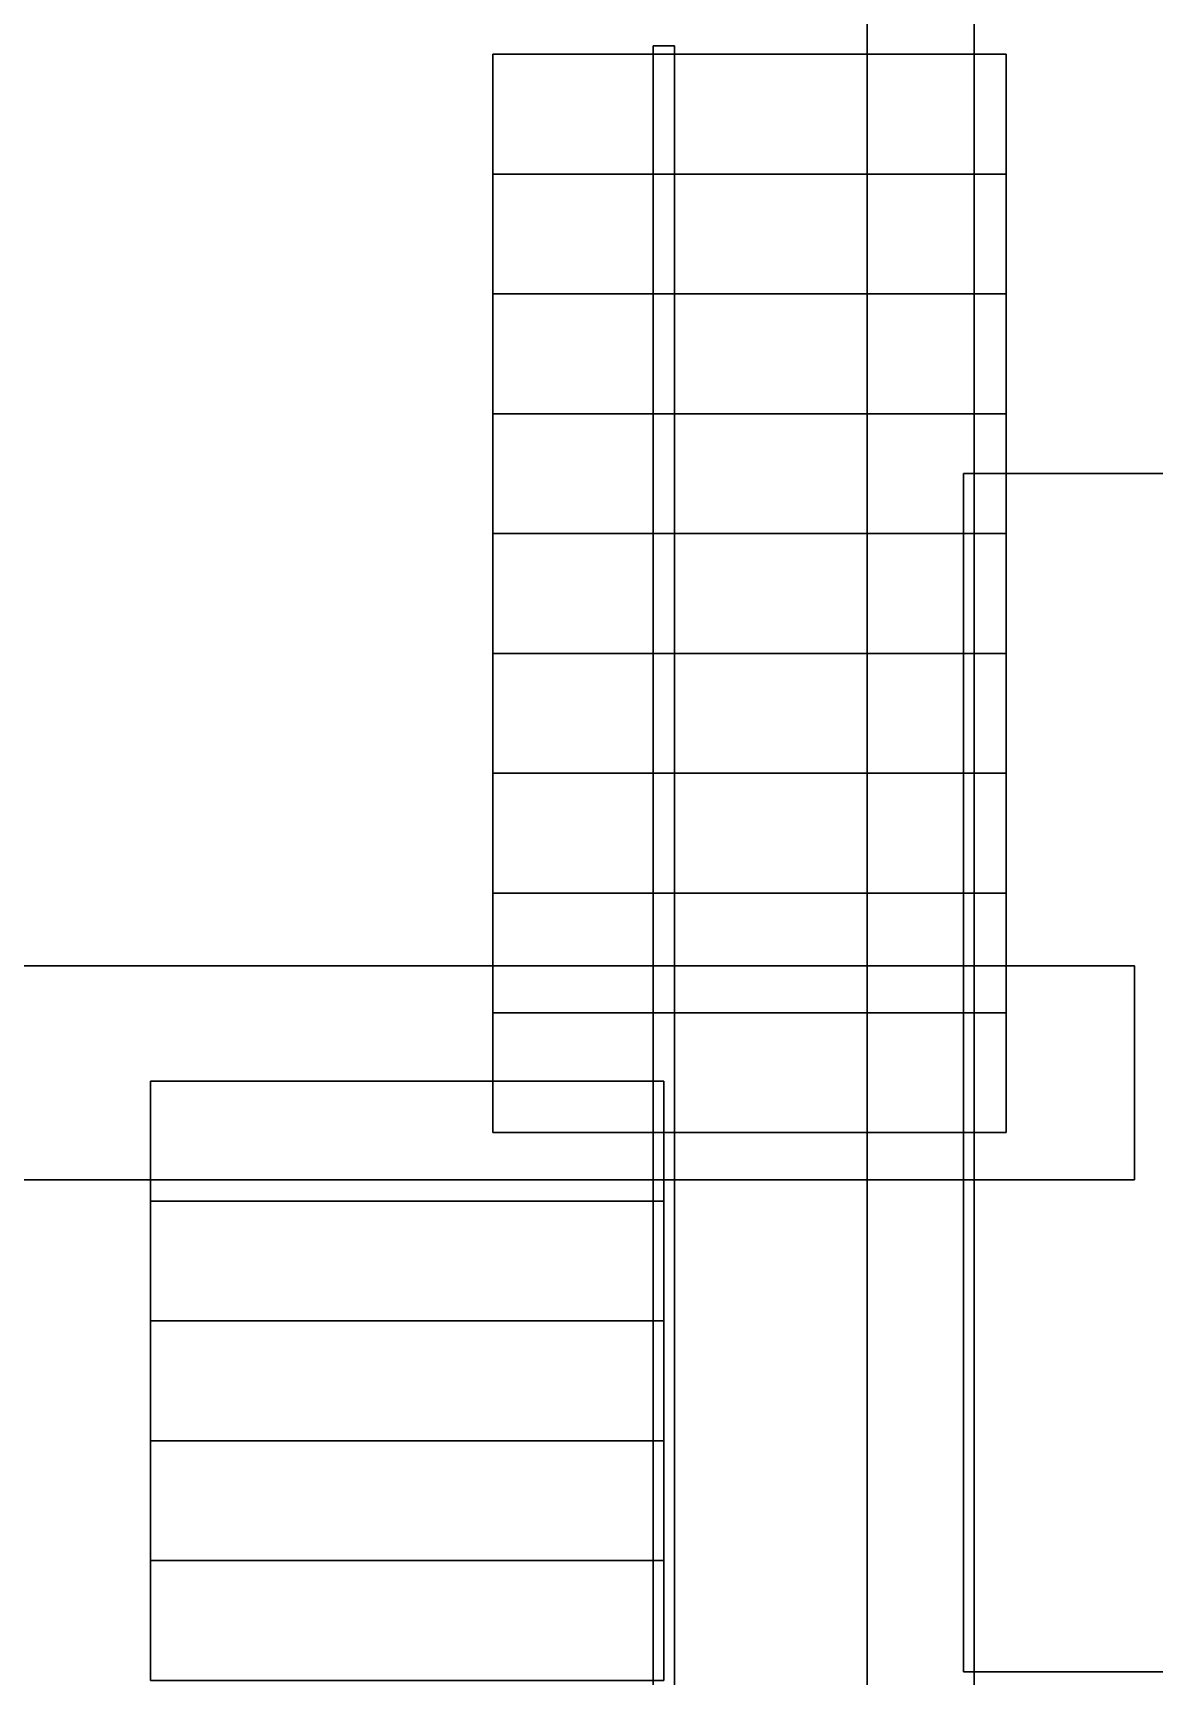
# Model space of a CAD drawing. Extents: x -17000 to 17000, y -13300 to 12090.
# Drawn here: x 12425 to 15046, y -1410 to 2430 of the extents above; entities that cross this region are included whole.
import ezdxf

# ---------------------------------------------------------------- set-up
doc = ezdxf.new("R2010")
doc.units = 0
for name, color, linetype in [('A-STRS', 1, 'CONTINUOUS'), ('A-WALL', 7, 'CONTINUOUS'), ('M-DUCT', 4, 'CONTINUOUS'), ('S-SLAB', 8, 'CONTINUOUS')]:
    doc.layers.add(name, color=color, linetype=linetype)

msp = doc.modelspace()

# ---------------------------------------------------------------- linework, layer by layer
at = {"layer": 'A-STRS'}
for points in [[(13875, -2400, 3250), (13925, -2400, 3250), (13925, 2400, 3250), (13875, 2400, 3250)], [(13925, -2400, 2350), (13875, -2400, 2350), (13875, 2400, 2350), (13925, 2400, 2350)], [(13875, 2400, 2350), (13875, 2400, 3250), (13925, 2400, 3250), (13925, 2400, 2350)], [(13875, -2400, 2350), (13875, -2400, 3250), (13875, 2400, 3250), (13875, 2400, 2350)], [(13875, -2400, 7050), (13925, -2400, 7050), (13925, 2400, 7050), (13875, 2400, 7050)], [(13925, -2400, 6150), (13875, -2400, 6150), (13875, 2400, 6150), (13925, 2400, 6150)], [(13875, 2400, 6150), (13875, 2400, 7050), (13925, 2400, 7050), (13925, 2400, 6150)], [(13875, -2400, 6150), (13875, -2400, 7050), (13875, 2400, 7050), (13875, 2400, 6150)], [(13875, -2400, 10850), (13925, -2400, 10850), (13925, 2400, 10850), (13875, 2400, 10850)], [(13925, -2400, 9950), (13875, -2400, 9950), (13875, 2400, 9950), (13925, 2400, 9950)], [(13875, 2400, 9950), (13875, 2400, 10850), (13925, 2400, 10850), (13925, 2400, 9950)], [(13875, -2400, 9950), (13875, -2400, 10850), (13875, 2400, 10850), (13875, 2400, 9950)], [(13875, -2400, 14650), (13925, -2400, 14650), (13925, 2400, 14650), (13875, 2400, 14650)], [(13925, -2400, 13750), (13875, -2400, 13750), (13875, 2400, 13750), (13925, 2400, 13750)], [(13875, 2400, 13750), (13875, 2400, 14650), (13925, 2400, 14650), (13925, 2400, 13750)], [(13875, -2400, 13750), (13875, -2400, 14650), (13875, 2400, 14650), (13875, 2400, 13750)], [(13875, -2400, 18450), (13925, -2400, 18450), (13925, 2400, 18450), (13875, 2400, 18450)], [(13925, -2400, 17550), (13875, -2400, 17550), (13875, 2400, 17550), (13925, 2400, 17550)], [(13875, 2400, 17550), (13875, 2400, 18450), (13925, 2400, 18450), (13925, 2400, 17550)], [(13875, -2400, 17550), (13875, -2400, 18450), (13875, 2400, 18450), (13875, 2400, 17550)], [(13875, -2400, 22250), (13925, -2400, 22250), (13925, 2400, 22250), (13875, 2400, 22250)], [(13925, -2400, 21350), (13875, -2400, 21350), (13875, 2400, 21350), (13925, 2400, 21350)], [(13875, 2400, 21350), (13875, 2400, 22250), (13925, 2400, 22250), (13925, 2400, 21350)], [(13875, -2400, 21350), (13875, -2400, 22250), (13875, 2400, 22250), (13875, 2400, 21350)], [(13925, -2400, 2350), (13925, 2400, 2350), (13925, 2400, 3250), (13925, -2400, 3250)], [(13925, -2400, 6150), (13925, 2400, 6150), (13925, 2400, 7050), (13925, -2400, 7050)], [(13925, -2400, 9950), (13925, 2400, 9950), (13925, 2400, 10850), (13925, -2400, 10850)], [(13925, -2400, 13750), (13925, 2400, 13750), (13925, 2400, 14650), (13925, -2400, 14650)], [(13925, -2400, 17550), (13925, 2400, 17550), (13925, 2400, 18450), (13925, -2400, 18450)], [(13925, -2400, 21350), (13925, 2400, 21350), (13925, 2400, 22250), (13925, -2400, 22250)], [(13500, 2100, 3788), (14700, 2100, 3788), (14700, 2380, 3788), (13500, 2380, 3788)], [(14700, 2100, 3588), (13500, 2100, 3588), (13500, 2380, 3588), (14700, 2380, 3588)], [(13500, 2380, 3588), (13500, 2380, 3788), (14700, 2380, 3788), (14700, 2380, 3588)], [(13500, 2100, 3588), (13500, 2100, 3788), (13500, 2380, 3788), (13500, 2380, 3588)], [(13500, 2100, 7588), (14700, 2100, 7588), (14700, 2380, 7588), (13500, 2380, 7588)], [(14700, 2100, 7388), (13500, 2100, 7388), (13500, 2380, 7388), (14700, 2380, 7388)], [(13500, 2380, 7388), (13500, 2380, 7588), (14700, 2380, 7588), (14700, 2380, 7388)], [(13500, 2100, 7388), (13500, 2100, 7588), (13500, 2380, 7588), (13500, 2380, 7388)], [(13500, 2100, 11388), (14700, 2100, 11388), (14700, 2380, 11388), (13500, 2380, 11388)], [(14700, 2100, 11188), (13500, 2100, 11188), (13500, 2380, 11188), (14700, 2380, 11188)], [(13500, 2380, 11188), (13500, 2380, 11388), (14700, 2380, 11388), (14700, 2380, 11188)], [(13500, 2100, 11188), (13500, 2100, 11388), (13500, 2380, 11388), (13500, 2380, 11188)], [(13500, 2100, 15188), (14700, 2100, 15188), (14700, 2380, 15188), (13500, 2380, 15188)], [(14700, 2100, 14988), (13500, 2100, 14988), (13500, 2380, 14988), (14700, 2380, 14988)], [(13500, 2380, 14988), (13500, 2380, 15188), (14700, 2380, 15188), (14700, 2380, 14988)], [(13500, 2100, 14988), (13500, 2100, 15188), (13500, 2380, 15188), (13500, 2380, 14988)], [(13500, 2100, 18988), (14700, 2100, 18988), (14700, 2380, 18988), (13500, 2380, 18988)], [(14700, 2100, 18788), (13500, 2100, 18788), (13500, 2380, 18788), (14700, 2380, 18788)], [(13500, 2380, 18788), (13500, 2380, 18988), (14700, 2380, 18988), (14700, 2380, 18788)], [(13500, 2100, 18788), (13500, 2100, 18988), (13500, 2380, 18988), (13500, 2380, 18788)], [(13500, 2100, 22788), (14700, 2100, 22788), (14700, 2380, 22788), (13500, 2380, 22788)], [(14700, 2100, 22588), (13500, 2100, 22588), (13500, 2380, 22588), (14700, 2380, 22588)], [(13500, 2380, 22588), (13500, 2380, 22788), (14700, 2380, 22788), (14700, 2380, 22588)], [(13500, 2100, 22588), (13500, 2100, 22788), (13500, 2380, 22788), (13500, 2380, 22588)], [(14700, 2100, 3588), (14700, 2380, 3588), (14700, 2380, 3788), (14700, 2100, 3788)], [(14700, 2100, 7388), (14700, 2380, 7388), (14700, 2380, 7588), (14700, 2100, 7588)], [(14700, 2100, 11188), (14700, 2380, 11188), (14700, 2380, 11388), (14700, 2100, 11388)], [(14700, 2100, 14988), (14700, 2380, 14988), (14700, 2380, 15188), (14700, 2100, 15188)], [(14700, 2100, 18788), (14700, 2380, 18788), (14700, 2380, 18988), (14700, 2100, 18988)], [(14700, 2100, 22588), (14700, 2380, 22588), (14700, 2380, 22788), (14700, 2100, 22788)], [(13500, 1820, 3577), (14700, 1820, 3577), (14700, 2100, 3577), (13500, 2100, 3577)], [(14700, 1820, 3377), (13500, 1820, 3377), (13500, 2100, 3377), (14700, 2100, 3377)], [(13500, 2100, 3377), (13500, 2100, 3577), (14700, 2100, 3577), (14700, 2100, 3377)], [(13500, 1820, 3377), (13500, 1820, 3577), (13500, 2100, 3577), (13500, 2100, 3377)], [(13500, 2100, 3588), (14700, 2100, 3588), (14700, 2100, 3788), (13500, 2100, 3788)], [(13500, 1820, 7377), (14700, 1820, 7377), (14700, 2100, 7377), (13500, 2100, 7377)], [(14700, 1820, 7177), (13500, 1820, 7177), (13500, 2100, 7177), (14700, 2100, 7177)], [(13500, 2100, 7177), (13500, 2100, 7377), (14700, 2100, 7377), (14700, 2100, 7177)], [(13500, 1820, 7177), (13500, 1820, 7377), (13500, 2100, 7377), (13500, 2100, 7177)], [(13500, 2100, 7388), (14700, 2100, 7388), (14700, 2100, 7588), (13500, 2100, 7588)], [(13500, 1820, 11177), (14700, 1820, 11177), (14700, 2100, 11177), (13500, 2100, 11177)], [(14700, 1820, 10977), (13500, 1820, 10977), (13500, 2100, 10977), (14700, 2100, 10977)], [(13500, 2100, 10977), (13500, 2100, 11177), (14700, 2100, 11177), (14700, 2100, 10977)], [(13500, 1820, 10977), (13500, 1820, 11177), (13500, 2100, 11177), (13500, 2100, 10977)], [(13500, 2100, 11188), (14700, 2100, 11188), (14700, 2100, 11388), (13500, 2100, 11388)], [(13500, 1820, 14977), (14700, 1820, 14977), (14700, 2100, 14977), (13500, 2100, 14977)], [(14700, 1820, 14777), (13500, 1820, 14777), (13500, 2100, 14777), (14700, 2100, 14777)], [(13500, 2100, 14777), (13500, 2100, 14977), (14700, 2100, 14977), (14700, 2100, 14777)], [(13500, 1820, 14777), (13500, 1820, 14977), (13500, 2100, 14977), (13500, 2100, 14777)], [(13500, 2100, 14988), (14700, 2100, 14988), (14700, 2100, 15188), (13500, 2100, 15188)], [(13500, 1820, 18777), (14700, 1820, 18777), (14700, 2100, 18777), (13500, 2100, 18777)], [(14700, 1820, 18577), (13500, 1820, 18577), (13500, 2100, 18577), (14700, 2100, 18577)], [(13500, 2100, 18577), (13500, 2100, 18777), (14700, 2100, 18777), (14700, 2100, 18577)], [(13500, 1820, 18577), (13500, 1820, 18777), (13500, 2100, 18777), (13500, 2100, 18577)], [(13500, 2100, 18788), (14700, 2100, 18788), (14700, 2100, 18988), (13500, 2100, 18988)], [(13500, 1820, 22577), (14700, 1820, 22577), (14700, 2100, 22577), (13500, 2100, 22577)], [(14700, 1820, 22377), (13500, 1820, 22377), (13500, 2100, 22377), (14700, 2100, 22377)], [(13500, 2100, 22377), (13500, 2100, 22577), (14700, 2100, 22577), (14700, 2100, 22377)], [(13500, 1820, 22377), (13500, 1820, 22577), (13500, 2100, 22577), (13500, 2100, 22377)], [(13500, 2100, 22588), (14700, 2100, 22588), (14700, 2100, 22788), (13500, 2100, 22788)], [(14700, 1820, 3377), (14700, 2100, 3377), (14700, 2100, 3577), (14700, 1820, 3577)], [(14700, 1820, 7177), (14700, 2100, 7177), (14700, 2100, 7377), (14700, 1820, 7377)], [(14700, 1820, 10977), (14700, 2100, 10977), (14700, 2100, 11177), (14700, 1820, 11177)], [(14700, 1820, 14777), (14700, 2100, 14777), (14700, 2100, 14977), (14700, 1820, 14977)], [(14700, 1820, 18577), (14700, 2100, 18577), (14700, 2100, 18777), (14700, 1820, 18777)], [(14700, 1820, 22377), (14700, 2100, 22377), (14700, 2100, 22577), (14700, 1820, 22577)], [(13500, 1540, 3366), (14700, 1540, 3366), (14700, 1820, 3366), (13500, 1820, 3366)], [(14700, 1540, 3166), (13500, 1540, 3166), (13500, 1820, 3166), (14700, 1820, 3166)], [(13500, 1820, 3166), (13500, 1820, 3366), (14700, 1820, 3366), (14700, 1820, 3166)], [(13500, 1540, 3166), (13500, 1540, 3366), (13500, 1820, 3366), (13500, 1820, 3166)], [(13500, 1820, 3377), (14700, 1820, 3377), (14700, 1820, 3577), (13500, 1820, 3577)], [(13500, 1540, 7166), (14700, 1540, 7166), (14700, 1820, 7166), (13500, 1820, 7166)], [(14700, 1540, 6966), (13500, 1540, 6966), (13500, 1820, 6966), (14700, 1820, 6966)], [(13500, 1820, 6966), (13500, 1820, 7166), (14700, 1820, 7166), (14700, 1820, 6966)], [(13500, 1540, 6966), (13500, 1540, 7166), (13500, 1820, 7166), (13500, 1820, 6966)], [(13500, 1820, 7177), (14700, 1820, 7177), (14700, 1820, 7377), (13500, 1820, 7377)], [(13500, 1540, 10966), (14700, 1540, 10966), (14700, 1820, 10966), (13500, 1820, 10966)], [(14700, 1540, 10766), (13500, 1540, 10766), (13500, 1820, 10766), (14700, 1820, 10766)], [(13500, 1820, 10766), (13500, 1820, 10966), (14700, 1820, 10966), (14700, 1820, 10766)], [(13500, 1540, 10766), (13500, 1540, 10966), (13500, 1820, 10966), (13500, 1820, 10766)], [(13500, 1820, 10977), (14700, 1820, 10977), (14700, 1820, 11177), (13500, 1820, 11177)], [(13500, 1540, 14766), (14700, 1540, 14766), (14700, 1820, 14766), (13500, 1820, 14766)], [(14700, 1540, 14566), (13500, 1540, 14566), (13500, 1820, 14566), (14700, 1820, 14566)], [(13500, 1820, 14566), (13500, 1820, 14766), (14700, 1820, 14766), (14700, 1820, 14566)], [(13500, 1540, 14566), (13500, 1540, 14766), (13500, 1820, 14766), (13500, 1820, 14566)], [(13500, 1820, 14777), (14700, 1820, 14777), (14700, 1820, 14977), (13500, 1820, 14977)], [(13500, 1540, 18566), (14700, 1540, 18566), (14700, 1820, 18566), (13500, 1820, 18566)], [(14700, 1540, 18366), (13500, 1540, 18366), (13500, 1820, 18366), (14700, 1820, 18366)], [(13500, 1820, 18366), (13500, 1820, 18566), (14700, 1820, 18566), (14700, 1820, 18366)], [(13500, 1540, 18366), (13500, 1540, 18566), (13500, 1820, 18566), (13500, 1820, 18366)], [(13500, 1820, 18577), (14700, 1820, 18577), (14700, 1820, 18777), (13500, 1820, 18777)], [(13500, 1540, 22366), (14700, 1540, 22366), (14700, 1820, 22366), (13500, 1820, 22366)], [(14700, 1540, 22166), (13500, 1540, 22166), (13500, 1820, 22166), (14700, 1820, 22166)], [(13500, 1820, 22166), (13500, 1820, 22366), (14700, 1820, 22366), (14700, 1820, 22166)], [(13500, 1540, 22166), (13500, 1540, 22366), (13500, 1820, 22366), (13500, 1820, 22166)], [(13500, 1820, 22377), (14700, 1820, 22377), (14700, 1820, 22577), (13500, 1820, 22577)], [(14700, 1540, 3166), (14700, 1820, 3166), (14700, 1820, 3366), (14700, 1540, 3366)], [(14700, 1540, 6966), (14700, 1820, 6966), (14700, 1820, 7166), (14700, 1540, 7166)], [(14700, 1540, 10766), (14700, 1820, 10766), (14700, 1820, 10966), (14700, 1540, 10966)], [(14700, 1540, 14566), (14700, 1820, 14566), (14700, 1820, 14766), (14700, 1540, 14766)], [(14700, 1540, 18366), (14700, 1820, 18366), (14700, 1820, 18566), (14700, 1540, 18566)], [(14700, 1540, 22166), (14700, 1820, 22166), (14700, 1820, 22366), (14700, 1540, 22366)], [(13500, 1260, 3155), (14700, 1260, 3155), (14700, 1540, 3155), (13500, 1540, 3155)], [(14700, 1260, 2955), (13500, 1260, 2955), (13500, 1540, 2955), (14700, 1540, 2955)], [(13500, 1540, 2955), (13500, 1540, 3155), (14700, 1540, 3155), (14700, 1540, 2955)], [(13500, 1260, 2955), (13500, 1260, 3155), (13500, 1540, 3155), (13500, 1540, 2955)], [(13500, 1540, 3166), (14700, 1540, 3166), (14700, 1540, 3366), (13500, 1540, 3366)], [(13500, 1260, 6955), (14700, 1260, 6955), (14700, 1540, 6955), (13500, 1540, 6955)], [(14700, 1260, 6755), (13500, 1260, 6755), (13500, 1540, 6755), (14700, 1540, 6755)], [(13500, 1540, 6755), (13500, 1540, 6955), (14700, 1540, 6955), (14700, 1540, 6755)], [(13500, 1260, 6755), (13500, 1260, 6955), (13500, 1540, 6955), (13500, 1540, 6755)], [(13500, 1540, 6966), (14700, 1540, 6966), (14700, 1540, 7166), (13500, 1540, 7166)], [(13500, 1260, 10755), (14700, 1260, 10755), (14700, 1540, 10755), (13500, 1540, 10755)], [(14700, 1260, 10555), (13500, 1260, 10555), (13500, 1540, 10555), (14700, 1540, 10555)], [(13500, 1540, 10555), (13500, 1540, 10755), (14700, 1540, 10755), (14700, 1540, 10555)], [(13500, 1260, 10555), (13500, 1260, 10755), (13500, 1540, 10755), (13500, 1540, 10555)], [(13500, 1540, 10766), (14700, 1540, 10766), (14700, 1540, 10966), (13500, 1540, 10966)], [(13500, 1260, 14555), (14700, 1260, 14555), (14700, 1540, 14555), (13500, 1540, 14555)], [(14700, 1260, 14355), (13500, 1260, 14355), (13500, 1540, 14355), (14700, 1540, 14355)], [(13500, 1540, 14355), (13500, 1540, 14555), (14700, 1540, 14555), (14700, 1540, 14355)], [(13500, 1260, 14355), (13500, 1260, 14555), (13500, 1540, 14555), (13500, 1540, 14355)], [(13500, 1540, 14566), (14700, 1540, 14566), (14700, 1540, 14766), (13500, 1540, 14766)], [(13500, 1260, 18355), (14700, 1260, 18355), (14700, 1540, 18355), (13500, 1540, 18355)], [(14700, 1260, 18155), (13500, 1260, 18155), (13500, 1540, 18155), (14700, 1540, 18155)], [(13500, 1540, 18155), (13500, 1540, 18355), (14700, 1540, 18355), (14700, 1540, 18155)], [(13500, 1260, 18155), (13500, 1260, 18355), (13500, 1540, 18355), (13500, 1540, 18155)], [(13500, 1540, 18366), (14700, 1540, 18366), (14700, 1540, 18566), (13500, 1540, 18566)], [(13500, 1260, 22155), (14700, 1260, 22155), (14700, 1540, 22155), (13500, 1540, 22155)], [(14700, 1260, 21955), (13500, 1260, 21955), (13500, 1540, 21955), (14700, 1540, 21955)], [(13500, 1540, 21955), (13500, 1540, 22155), (14700, 1540, 22155), (14700, 1540, 21955)], [(13500, 1260, 21955), (13500, 1260, 22155), (13500, 1540, 22155), (13500, 1540, 21955)], [(13500, 1540, 22166), (14700, 1540, 22166), (14700, 1540, 22366), (13500, 1540, 22366)], [(14700, 1260, 2955), (14700, 1540, 2955), (14700, 1540, 3155), (14700, 1260, 3155)], [(14700, 1260, 6755), (14700, 1540, 6755), (14700, 1540, 6955), (14700, 1260, 6955)], [(14700, 1260, 10555), (14700, 1540, 10555), (14700, 1540, 10755), (14700, 1260, 10755)], [(14700, 1260, 14355), (14700, 1540, 14355), (14700, 1540, 14555), (14700, 1260, 14555)], [(14700, 1260, 18155), (14700, 1540, 18155), (14700, 1540, 18355), (14700, 1260, 18355)], [(14700, 1260, 21955), (14700, 1540, 21955), (14700, 1540, 22155), (14700, 1260, 22155)], [(14600, -1400, 2000), (16000, -1400, 2000), (16000, 1400, 2000), (14600, 1400, 2000)], [(16000, -1400, 1800), (14600, -1400, 1800), (14600, 1400, 1800), (16000, 1400, 1800)], [(14600, 1400, 1800), (14600, 1400, 2000), (16000, 1400, 2000), (16000, 1400, 1800)], [(14600, -1400, 1800), (14600, -1400, 2000), (14600, 1400, 2000), (14600, 1400, 1800)], [(14600, -1400, 5800), (16000, -1400, 5800), (16000, 1400, 5800), (14600, 1400, 5800)], [(16000, -1400, 5600), (14600, -1400, 5600), (14600, 1400, 5600), (16000, 1400, 5600)], [(14600, 1400, 5600), (14600, 1400, 5800), (16000, 1400, 5800), (16000, 1400, 5600)], [(14600, -1400, 5600), (14600, -1400, 5800), (14600, 1400, 5800), (14600, 1400, 5600)], [(14600, -1400, 9600), (16000, -1400, 9600), (16000, 1400, 9600), (14600, 1400, 9600)], [(16000, -1400, 9400), (14600, -1400, 9400), (14600, 1400, 9400), (16000, 1400, 9400)], [(14600, 1400, 9400), (14600, 1400, 9600), (16000, 1400, 9600), (16000, 1400, 9400)], [(14600, -1400, 9400), (14600, -1400, 9600), (14600, 1400, 9600), (14600, 1400, 9400)], [(14600, -1400, 13400), (16000, -1400, 13400), (16000, 1400, 13400), (14600, 1400, 13400)], [(16000, -1400, 13200), (14600, -1400, 13200), (14600, 1400, 13200), (16000, 1400, 13200)], [(14600, 1400, 13200), (14600, 1400, 13400), (16000, 1400, 13400), (16000, 1400, 13200)], [(14600, -1400, 13200), (14600, -1400, 13400), (14600, 1400, 13400), (14600, 1400, 13200)], [(14600, -1400, 17200), (16000, -1400, 17200), (16000, 1400, 17200), (14600, 1400, 17200)], [(16000, -1400, 17000), (14600, -1400, 17000), (14600, 1400, 17000), (16000, 1400, 17000)], [(14600, 1400, 17000), (14600, 1400, 17200), (16000, 1400, 17200), (16000, 1400, 17000)], [(14600, -1400, 17000), (14600, -1400, 17200), (14600, 1400, 17200), (14600, 1400, 17000)], [(14600, -1400, 21000), (16000, -1400, 21000), (16000, 1400, 21000), (14600, 1400, 21000)], [(16000, -1400, 20800), (14600, -1400, 20800), (14600, 1400, 20800), (16000, 1400, 20800)], [(14600, 1400, 20800), (14600, 1400, 21000), (16000, 1400, 21000), (16000, 1400, 20800)], [(14600, -1400, 20800), (14600, -1400, 21000), (14600, 1400, 21000), (14600, 1400, 20800)], [(13500, 980, 2944), (14700, 980, 2944), (14700, 1260, 2944), (13500, 1260, 2944)], [(14700, 980, 2744), (13500, 980, 2744), (13500, 1260, 2744), (14700, 1260, 2744)], [(13500, 1260, 2744), (13500, 1260, 2944), (14700, 1260, 2944), (14700, 1260, 2744)], [(13500, 980, 2744), (13500, 980, 2944), (13500, 1260, 2944), (13500, 1260, 2744)], [(13500, 1260, 2955), (14700, 1260, 2955), (14700, 1260, 3155), (13500, 1260, 3155)], [(13500, 980, 6744), (14700, 980, 6744), (14700, 1260, 6744), (13500, 1260, 6744)], [(14700, 980, 6544), (13500, 980, 6544), (13500, 1260, 6544), (14700, 1260, 6544)], [(13500, 1260, 6544), (13500, 1260, 6744), (14700, 1260, 6744), (14700, 1260, 6544)], [(13500, 980, 6544), (13500, 980, 6744), (13500, 1260, 6744), (13500, 1260, 6544)], [(13500, 1260, 6755), (14700, 1260, 6755), (14700, 1260, 6955), (13500, 1260, 6955)], [(13500, 980, 10544), (14700, 980, 10544), (14700, 1260, 10544), (13500, 1260, 10544)], [(14700, 980, 10344), (13500, 980, 10344), (13500, 1260, 10344), (14700, 1260, 10344)], [(13500, 1260, 10344), (13500, 1260, 10544), (14700, 1260, 10544), (14700, 1260, 10344)], [(13500, 980, 10344), (13500, 980, 10544), (13500, 1260, 10544), (13500, 1260, 10344)], [(13500, 1260, 10555), (14700, 1260, 10555), (14700, 1260, 10755), (13500, 1260, 10755)], [(13500, 980, 14344), (14700, 980, 14344), (14700, 1260, 14344), (13500, 1260, 14344)], [(14700, 980, 14144), (13500, 980, 14144), (13500, 1260, 14144), (14700, 1260, 14144)], [(13500, 1260, 14144), (13500, 1260, 14344), (14700, 1260, 14344), (14700, 1260, 14144)], [(13500, 980, 14144), (13500, 980, 14344), (13500, 1260, 14344), (13500, 1260, 14144)], [(13500, 1260, 14355), (14700, 1260, 14355), (14700, 1260, 14555), (13500, 1260, 14555)], [(13500, 980, 18144), (14700, 980, 18144), (14700, 1260, 18144), (13500, 1260, 18144)], [(14700, 980, 17944), (13500, 980, 17944), (13500, 1260, 17944), (14700, 1260, 17944)], [(13500, 1260, 17944), (13500, 1260, 18144), (14700, 1260, 18144), (14700, 1260, 17944)], [(13500, 980, 17944), (13500, 980, 18144), (13500, 1260, 18144), (13500, 1260, 17944)], [(13500, 1260, 18155), (14700, 1260, 18155), (14700, 1260, 18355), (13500, 1260, 18355)], [(13500, 980, 21944), (14700, 980, 21944), (14700, 1260, 21944), (13500, 1260, 21944)], [(14700, 980, 21744), (13500, 980, 21744), (13500, 1260, 21744), (14700, 1260, 21744)], [(13500, 1260, 21744), (13500, 1260, 21944), (14700, 1260, 21944), (14700, 1260, 21744)], [(13500, 980, 21744), (13500, 980, 21944), (13500, 1260, 21944), (13500, 1260, 21744)], [(13500, 1260, 21955), (14700, 1260, 21955), (14700, 1260, 22155), (13500, 1260, 22155)], [(14700, 980, 2744), (14700, 1260, 2744), (14700, 1260, 2944), (14700, 980, 2944)], [(14700, 980, 6544), (14700, 1260, 6544), (14700, 1260, 6744), (14700, 980, 6744)], [(14700, 980, 10344), (14700, 1260, 10344), (14700, 1260, 10544), (14700, 980, 10544)], [(14700, 980, 14144), (14700, 1260, 14144), (14700, 1260, 14344), (14700, 980, 14344)], [(14700, 980, 17944), (14700, 1260, 17944), (14700, 1260, 18144), (14700, 980, 18144)], [(14700, 980, 21744), (14700, 1260, 21744), (14700, 1260, 21944), (14700, 980, 21944)], [(13500, 700, 2733), (14700, 700, 2733), (14700, 980, 2733), (13500, 980, 2733)], [(14700, 700, 2533), (13500, 700, 2533), (13500, 980, 2533), (14700, 980, 2533)], [(13500, 980, 2533), (13500, 980, 2733), (14700, 980, 2733), (14700, 980, 2533)], [(13500, 700, 2533), (13500, 700, 2733), (13500, 980, 2733), (13500, 980, 2533)], [(13500, 980, 2744), (14700, 980, 2744), (14700, 980, 2944), (13500, 980, 2944)], [(13500, 700, 6533), (14700, 700, 6533), (14700, 980, 6533), (13500, 980, 6533)], [(14700, 700, 6333), (13500, 700, 6333), (13500, 980, 6333), (14700, 980, 6333)], [(13500, 980, 6333), (13500, 980, 6533), (14700, 980, 6533), (14700, 980, 6333)], [(13500, 700, 6333), (13500, 700, 6533), (13500, 980, 6533), (13500, 980, 6333)], [(13500, 980, 6544), (14700, 980, 6544), (14700, 980, 6744), (13500, 980, 6744)], [(13500, 700, 10333), (14700, 700, 10333), (14700, 980, 10333), (13500, 980, 10333)], [(14700, 700, 10133), (13500, 700, 10133), (13500, 980, 10133), (14700, 980, 10133)], [(13500, 980, 10133), (13500, 980, 10333), (14700, 980, 10333), (14700, 980, 10133)], [(13500, 700, 10133), (13500, 700, 10333), (13500, 980, 10333), (13500, 980, 10133)], [(13500, 980, 10344), (14700, 980, 10344), (14700, 980, 10544), (13500, 980, 10544)], [(13500, 700, 14133), (14700, 700, 14133), (14700, 980, 14133), (13500, 980, 14133)], [(14700, 700, 13933), (13500, 700, 13933), (13500, 980, 13933), (14700, 980, 13933)], [(13500, 980, 13933), (13500, 980, 14133), (14700, 980, 14133), (14700, 980, 13933)], [(13500, 700, 13933), (13500, 700, 14133), (13500, 980, 14133), (13500, 980, 13933)], [(13500, 980, 14144), (14700, 980, 14144), (14700, 980, 14344), (13500, 980, 14344)], [(13500, 700, 17933), (14700, 700, 17933), (14700, 980, 17933), (13500, 980, 17933)], [(14700, 700, 17733), (13500, 700, 17733), (13500, 980, 17733), (14700, 980, 17733)], [(13500, 980, 17733), (13500, 980, 17933), (14700, 980, 17933), (14700, 980, 17733)], [(13500, 700, 17733), (13500, 700, 17933), (13500, 980, 17933), (13500, 980, 17733)], [(13500, 980, 17944), (14700, 980, 17944), (14700, 980, 18144), (13500, 980, 18144)], [(13500, 700, 21733), (14700, 700, 21733), (14700, 980, 21733), (13500, 980, 21733)], [(14700, 700, 21533), (13500, 700, 21533), (13500, 980, 21533), (14700, 980, 21533)], [(13500, 980, 21533), (13500, 980, 21733), (14700, 980, 21733), (14700, 980, 21533)], [(13500, 700, 21533), (13500, 700, 21733), (13500, 980, 21733), (13500, 980, 21533)], [(13500, 980, 21744), (14700, 980, 21744), (14700, 980, 21944), (13500, 980, 21944)], [(14700, 700, 2533), (14700, 980, 2533), (14700, 980, 2733), (14700, 700, 2733)], [(14700, 700, 6333), (14700, 980, 6333), (14700, 980, 6533), (14700, 700, 6533)], [(14700, 700, 10133), (14700, 980, 10133), (14700, 980, 10333), (14700, 700, 10333)], [(14700, 700, 13933), (14700, 980, 13933), (14700, 980, 14133), (14700, 700, 14133)], [(14700, 700, 17733), (14700, 980, 17733), (14700, 980, 17933), (14700, 700, 17933)], [(14700, 700, 21533), (14700, 980, 21533), (14700, 980, 21733), (14700, 700, 21733)], [(13500, 420, 2522), (14700, 420, 2522), (14700, 700, 2522), (13500, 700, 2522)], [(14700, 420, 2322), (13500, 420, 2322), (13500, 700, 2322), (14700, 700, 2322)], [(13500, 700, 2322), (13500, 700, 2522), (14700, 700, 2522), (14700, 700, 2322)], [(13500, 420, 2322), (13500, 420, 2522), (13500, 700, 2522), (13500, 700, 2322)], [(13500, 700, 2533), (14700, 700, 2533), (14700, 700, 2733), (13500, 700, 2733)], [(13500, 420, 6322), (14700, 420, 6322), (14700, 700, 6322), (13500, 700, 6322)], [(14700, 420, 6122), (13500, 420, 6122), (13500, 700, 6122), (14700, 700, 6122)], [(13500, 700, 6122), (13500, 700, 6322), (14700, 700, 6322), (14700, 700, 6122)], [(13500, 420, 6122), (13500, 420, 6322), (13500, 700, 6322), (13500, 700, 6122)], [(13500, 700, 6333), (14700, 700, 6333), (14700, 700, 6533), (13500, 700, 6533)], [(13500, 420, 10122), (14700, 420, 10122), (14700, 700, 10122), (13500, 700, 10122)], [(14700, 420, 9922), (13500, 420, 9922), (13500, 700, 9922), (14700, 700, 9922)], [(13500, 700, 9922), (13500, 700, 10122), (14700, 700, 10122), (14700, 700, 9922)], [(13500, 420, 9922), (13500, 420, 10122), (13500, 700, 10122), (13500, 700, 9922)], [(13500, 700, 10133), (14700, 700, 10133), (14700, 700, 10333), (13500, 700, 10333)], [(13500, 420, 13922), (14700, 420, 13922), (14700, 700, 13922), (13500, 700, 13922)], [(14700, 420, 13722), (13500, 420, 13722), (13500, 700, 13722), (14700, 700, 13722)], [(13500, 700, 13722), (13500, 700, 13922), (14700, 700, 13922), (14700, 700, 13722)], [(13500, 420, 13722), (13500, 420, 13922), (13500, 700, 13922), (13500, 700, 13722)], [(13500, 700, 13933), (14700, 700, 13933), (14700, 700, 14133), (13500, 700, 14133)], [(13500, 420, 17722), (14700, 420, 17722), (14700, 700, 17722), (13500, 700, 17722)], [(14700, 420, 17522), (13500, 420, 17522), (13500, 700, 17522), (14700, 700, 17522)], [(13500, 700, 17522), (13500, 700, 17722), (14700, 700, 17722), (14700, 700, 17522)], [(13500, 420, 17522), (13500, 420, 17722), (13500, 700, 17722), (13500, 700, 17522)], [(13500, 700, 17733), (14700, 700, 17733), (14700, 700, 17933), (13500, 700, 17933)], [(13500, 420, 21522), (14700, 420, 21522), (14700, 700, 21522), (13500, 700, 21522)], [(14700, 420, 21322), (13500, 420, 21322), (13500, 700, 21322), (14700, 700, 21322)], [(13500, 700, 21322), (13500, 700, 21522), (14700, 700, 21522), (14700, 700, 21322)], [(13500, 420, 21322), (13500, 420, 21522), (13500, 700, 21522), (13500, 700, 21322)], [(13500, 700, 21533), (14700, 700, 21533), (14700, 700, 21733), (13500, 700, 21733)], [(14700, 420, 2322), (14700, 700, 2322), (14700, 700, 2522), (14700, 420, 2522)], [(14700, 420, 6122), (14700, 700, 6122), (14700, 700, 6322), (14700, 420, 6322)], [(14700, 420, 9922), (14700, 700, 9922), (14700, 700, 10122), (14700, 420, 10122)], [(14700, 420, 13722), (14700, 700, 13722), (14700, 700, 13922), (14700, 420, 13922)], [(14700, 420, 17522), (14700, 700, 17522), (14700, 700, 17722), (14700, 420, 17722)], [(14700, 420, 21322), (14700, 700, 21322), (14700, 700, 21522), (14700, 420, 21522)], [(13500, 140, 2311), (14700, 140, 2311), (14700, 420, 2311), (13500, 420, 2311)], [(14700, 140, 2111), (13500, 140, 2111), (13500, 420, 2111), (14700, 420, 2111)], [(13500, 420, 2111), (13500, 420, 2311), (14700, 420, 2311), (14700, 420, 2111)], [(13500, 140, 2111), (13500, 140, 2311), (13500, 420, 2311), (13500, 420, 2111)], [(13500, 420, 2322), (14700, 420, 2322), (14700, 420, 2522), (13500, 420, 2522)], [(13500, 140, 6111), (14700, 140, 6111), (14700, 420, 6111), (13500, 420, 6111)], [(14700, 140, 5911), (13500, 140, 5911), (13500, 420, 5911), (14700, 420, 5911)], [(13500, 420, 5911), (13500, 420, 6111), (14700, 420, 6111), (14700, 420, 5911)], [(13500, 140, 5911), (13500, 140, 6111), (13500, 420, 6111), (13500, 420, 5911)], [(13500, 420, 6122), (14700, 420, 6122), (14700, 420, 6322), (13500, 420, 6322)], [(13500, 140, 9911), (14700, 140, 9911), (14700, 420, 9911), (13500, 420, 9911)], [(14700, 140, 9711), (13500, 140, 9711), (13500, 420, 9711), (14700, 420, 9711)], [(13500, 420, 9711), (13500, 420, 9911), (14700, 420, 9911), (14700, 420, 9711)], [(13500, 140, 9711), (13500, 140, 9911), (13500, 420, 9911), (13500, 420, 9711)], [(13500, 420, 9922), (14700, 420, 9922), (14700, 420, 10122), (13500, 420, 10122)], [(13500, 140, 13711), (14700, 140, 13711), (14700, 420, 13711), (13500, 420, 13711)], [(14700, 140, 13511), (13500, 140, 13511), (13500, 420, 13511), (14700, 420, 13511)], [(13500, 420, 13511), (13500, 420, 13711), (14700, 420, 13711), (14700, 420, 13511)], [(13500, 140, 13511), (13500, 140, 13711), (13500, 420, 13711), (13500, 420, 13511)], [(13500, 420, 13722), (14700, 420, 13722), (14700, 420, 13922), (13500, 420, 13922)], [(13500, 140, 17511), (14700, 140, 17511), (14700, 420, 17511), (13500, 420, 17511)], [(14700, 140, 17311), (13500, 140, 17311), (13500, 420, 17311), (14700, 420, 17311)], [(13500, 420, 17311), (13500, 420, 17511), (14700, 420, 17511), (14700, 420, 17311)], [(13500, 140, 17311), (13500, 140, 17511), (13500, 420, 17511), (13500, 420, 17311)], [(13500, 420, 17522), (14700, 420, 17522), (14700, 420, 17722), (13500, 420, 17722)], [(13500, 140, 21311), (14700, 140, 21311), (14700, 420, 21311), (13500, 420, 21311)], [(14700, 140, 21111), (13500, 140, 21111), (13500, 420, 21111), (14700, 420, 21111)], [(13500, 420, 21111), (13500, 420, 21311), (14700, 420, 21311), (14700, 420, 21111)], [(13500, 140, 21111), (13500, 140, 21311), (13500, 420, 21311), (13500, 420, 21111)], [(13500, 420, 21322), (14700, 420, 21322), (14700, 420, 21522), (13500, 420, 21522)], [(14700, 140, 2111), (14700, 420, 2111), (14700, 420, 2311), (14700, 140, 2311)], [(14700, 140, 5911), (14700, 420, 5911), (14700, 420, 6111), (14700, 140, 6111)], [(14700, 140, 9711), (14700, 420, 9711), (14700, 420, 9911), (14700, 140, 9911)], [(14700, 140, 13511), (14700, 420, 13511), (14700, 420, 13711), (14700, 140, 13711)], [(14700, 140, 17311), (14700, 420, 17311), (14700, 420, 17511), (14700, 140, 17511)], [(14700, 140, 21111), (14700, 420, 21111), (14700, 420, 21311), (14700, 140, 21311)], [(13500, -140, 2100), (14700, -140, 2100), (14700, 140, 2100), (13500, 140, 2100)], [(14700, -140, 1900), (13500, -140, 1900), (13500, 140, 1900), (14700, 140, 1900)], [(13500, 140, 1900), (13500, 140, 2100), (14700, 140, 2100), (14700, 140, 1900)], [(13500, -140, 1900), (13500, -140, 2100), (13500, 140, 2100), (13500, 140, 1900)], [(13500, 140, 2111), (14700, 140, 2111), (14700, 140, 2311), (13500, 140, 2311)], [(13500, -140, 5900), (14700, -140, 5900), (14700, 140, 5900), (13500, 140, 5900)], [(14700, -140, 5700), (13500, -140, 5700), (13500, 140, 5700), (14700, 140, 5700)], [(13500, 140, 5700), (13500, 140, 5900), (14700, 140, 5900), (14700, 140, 5700)], [(13500, -140, 5700), (13500, -140, 5900), (13500, 140, 5900), (13500, 140, 5700)], [(13500, 140, 5911), (14700, 140, 5911), (14700, 140, 6111), (13500, 140, 6111)], [(13500, -140, 9700), (14700, -140, 9700), (14700, 140, 9700), (13500, 140, 9700)], [(14700, -140, 9500), (13500, -140, 9500), (13500, 140, 9500), (14700, 140, 9500)], [(13500, 140, 9500), (13500, 140, 9700), (14700, 140, 9700), (14700, 140, 9500)], [(13500, -140, 9500), (13500, -140, 9700), (13500, 140, 9700), (13500, 140, 9500)], [(13500, 140, 9711), (14700, 140, 9711), (14700, 140, 9911), (13500, 140, 9911)], [(13500, -140, 13500), (14700, -140, 13500), (14700, 140, 13500), (13500, 140, 13500)], [(14700, -140, 13300), (13500, -140, 13300), (13500, 140, 13300), (14700, 140, 13300)], [(13500, 140, 13300), (13500, 140, 13500), (14700, 140, 13500), (14700, 140, 13300)], [(13500, -140, 13300), (13500, -140, 13500), (13500, 140, 13500), (13500, 140, 13300)], [(13500, 140, 13511), (14700, 140, 13511), (14700, 140, 13711), (13500, 140, 13711)], [(13500, -140, 17300), (14700, -140, 17300), (14700, 140, 17300), (13500, 140, 17300)], [(14700, -140, 17100), (13500, -140, 17100), (13500, 140, 17100), (14700, 140, 17100)], [(13500, 140, 17100), (13500, 140, 17300), (14700, 140, 17300), (14700, 140, 17100)], [(13500, -140, 17100), (13500, -140, 17300), (13500, 140, 17300), (13500, 140, 17100)], [(13500, 140, 17311), (14700, 140, 17311), (14700, 140, 17511), (13500, 140, 17511)], [(13500, -140, 21100), (14700, -140, 21100), (14700, 140, 21100), (13500, 140, 21100)], [(14700, -140, 20900), (13500, -140, 20900), (13500, 140, 20900), (14700, 140, 20900)], [(13500, 140, 20900), (13500, 140, 21100), (14700, 140, 21100), (14700, 140, 20900)], [(13500, -140, 20900), (13500, -140, 21100), (13500, 140, 21100), (13500, 140, 20900)], [(13500, 140, 21111), (14700, 140, 21111), (14700, 140, 21311), (13500, 140, 21311)], [(14700, -140, 1900), (14700, 140, 1900), (14700, 140, 2100), (14700, -140, 2100)], [(14700, -140, 5700), (14700, 140, 5700), (14700, 140, 5900), (14700, -140, 5900)], [(14700, -140, 9500), (14700, 140, 9500), (14700, 140, 9700), (14700, -140, 9700)], [(14700, -140, 13300), (14700, 140, 13300), (14700, 140, 13500), (14700, -140, 13500)], [(14700, -140, 17100), (14700, 140, 17100), (14700, 140, 17300), (14700, -140, 17300)], [(14700, -140, 20900), (14700, 140, 20900), (14700, 140, 21100), (14700, -140, 21100)], [(12700, -300, 1888), (13900, -300, 1888), (13900, -20, 1888), (12700, -20, 1888)], [(13900, -300, 1688), (12700, -300, 1688), (12700, -20, 1688), (13900, -20, 1688)], [(12700, -20, 1688), (12700, -20, 1888), (13900, -20, 1888), (13900, -20, 1688)], [(12700, -300, 1688), (12700, -300, 1888), (12700, -20, 1888), (12700, -20, 1688)], [(12700, -300, 5688), (13900, -300, 5688), (13900, -20, 5688), (12700, -20, 5688)], [(13900, -300, 5488), (12700, -300, 5488), (12700, -20, 5488), (13900, -20, 5488)], [(12700, -20, 5488), (12700, -20, 5688), (13900, -20, 5688), (13900, -20, 5488)], [(12700, -300, 5488), (12700, -300, 5688), (12700, -20, 5688), (12700, -20, 5488)], [(12700, -300, 9488), (13900, -300, 9488), (13900, -20, 9488), (12700, -20, 9488)], [(13900, -300, 9288), (12700, -300, 9288), (12700, -20, 9288), (13900, -20, 9288)], [(12700, -20, 9288), (12700, -20, 9488), (13900, -20, 9488), (13900, -20, 9288)], [(12700, -300, 9288), (12700, -300, 9488), (12700, -20, 9488), (12700, -20, 9288)], [(12700, -300, 13288), (13900, -300, 13288), (13900, -20, 13288), (12700, -20, 13288)], [(13900, -300, 13088), (12700, -300, 13088), (12700, -20, 13088), (13900, -20, 13088)], [(12700, -20, 13088), (12700, -20, 13288), (13900, -20, 13288), (13900, -20, 13088)], [(12700, -300, 13088), (12700, -300, 13288), (12700, -20, 13288), (12700, -20, 13088)], [(12700, -300, 17088), (13900, -300, 17088), (13900, -20, 17088), (12700, -20, 17088)], [(13900, -300, 16888), (12700, -300, 16888), (12700, -20, 16888), (13900, -20, 16888)], [(12700, -20, 16888), (12700, -20, 17088), (13900, -20, 17088), (13900, -20, 16888)], [(12700, -300, 16888), (12700, -300, 17088), (12700, -20, 17088), (12700, -20, 16888)], [(12700, -300, 20888), (13900, -300, 20888), (13900, -20, 20888), (12700, -20, 20888)], [(13900, -300, 20688), (12700, -300, 20688), (12700, -20, 20688), (13900, -20, 20688)], [(12700, -20, 20688), (12700, -20, 20888), (13900, -20, 20888), (13900, -20, 20688)], [(12700, -300, 20688), (12700, -300, 20888), (12700, -20, 20888), (12700, -20, 20688)], [(13900, -300, 1688), (13900, -20, 1688), (13900, -20, 1888), (13900, -300, 1888)], [(13900, -300, 5488), (13900, -20, 5488), (13900, -20, 5688), (13900, -300, 5688)], [(13900, -300, 9288), (13900, -20, 9288), (13900, -20, 9488), (13900, -300, 9488)], [(13900, -300, 13088), (13900, -20, 13088), (13900, -20, 13288), (13900, -300, 13288)], [(13900, -300, 16888), (13900, -20, 16888), (13900, -20, 17088), (13900, -300, 17088)], [(13900, -300, 20688), (13900, -20, 20688), (13900, -20, 20888), (13900, -300, 20888)], [(13500, -140, 1900), (14700, -140, 1900), (14700, -140, 2100), (13500, -140, 2100)], [(13500, -140, 5700), (14700, -140, 5700), (14700, -140, 5900), (13500, -140, 5900)], [(13500, -140, 9500), (14700, -140, 9500), (14700, -140, 9700), (13500, -140, 9700)], [(13500, -140, 13300), (14700, -140, 13300), (14700, -140, 13500), (13500, -140, 13500)], [(13500, -140, 17100), (14700, -140, 17100), (14700, -140, 17300), (13500, -140, 17300)], [(13500, -140, 20900), (14700, -140, 20900), (14700, -140, 21100), (13500, -140, 21100)], [(12700, -580, 1677), (13900, -580, 1677), (13900, -300, 1677), (12700, -300, 1677)], [(13900, -580, 1477), (12700, -580, 1477), (12700, -300, 1477), (13900, -300, 1477)], [(12700, -300, 1477), (12700, -300, 1677), (13900, -300, 1677), (13900, -300, 1477)], [(12700, -580, 1477), (12700, -580, 1677), (12700, -300, 1677), (12700, -300, 1477)], [(12700, -300, 1688), (13900, -300, 1688), (13900, -300, 1888), (12700, -300, 1888)], [(12700, -580, 5477), (13900, -580, 5477), (13900, -300, 5477), (12700, -300, 5477)], [(13900, -580, 5277), (12700, -580, 5277), (12700, -300, 5277), (13900, -300, 5277)], [(12700, -300, 5277), (12700, -300, 5477), (13900, -300, 5477), (13900, -300, 5277)], [(12700, -580, 5277), (12700, -580, 5477), (12700, -300, 5477), (12700, -300, 5277)], [(12700, -300, 5488), (13900, -300, 5488), (13900, -300, 5688), (12700, -300, 5688)], [(12700, -580, 9277), (13900, -580, 9277), (13900, -300, 9277), (12700, -300, 9277)], [(13900, -580, 9077), (12700, -580, 9077), (12700, -300, 9077), (13900, -300, 9077)], [(12700, -300, 9077), (12700, -300, 9277), (13900, -300, 9277), (13900, -300, 9077)], [(12700, -580, 9077), (12700, -580, 9277), (12700, -300, 9277), (12700, -300, 9077)], [(12700, -300, 9288), (13900, -300, 9288), (13900, -300, 9488), (12700, -300, 9488)], [(12700, -580, 13077), (13900, -580, 13077), (13900, -300, 13077), (12700, -300, 13077)], [(13900, -580, 12877), (12700, -580, 12877), (12700, -300, 12877), (13900, -300, 12877)], [(12700, -300, 12877), (12700, -300, 13077), (13900, -300, 13077), (13900, -300, 12877)], [(12700, -580, 12877), (12700, -580, 13077), (12700, -300, 13077), (12700, -300, 12877)], [(12700, -300, 13088), (13900, -300, 13088), (13900, -300, 13288), (12700, -300, 13288)], [(12700, -580, 16877), (13900, -580, 16877), (13900, -300, 16877), (12700, -300, 16877)], [(13900, -580, 16677), (12700, -580, 16677), (12700, -300, 16677), (13900, -300, 16677)], [(12700, -300, 16677), (12700, -300, 16877), (13900, -300, 16877), (13900, -300, 16677)], [(12700, -580, 16677), (12700, -580, 16877), (12700, -300, 16877), (12700, -300, 16677)], [(12700, -300, 16888), (13900, -300, 16888), (13900, -300, 17088), (12700, -300, 17088)], [(12700, -580, 20677), (13900, -580, 20677), (13900, -300, 20677), (12700, -300, 20677)], [(13900, -580, 20477), (12700, -580, 20477), (12700, -300, 20477), (13900, -300, 20477)], [(12700, -300, 20477), (12700, -300, 20677), (13900, -300, 20677), (13900, -300, 20477)], [(12700, -580, 20477), (12700, -580, 20677), (12700, -300, 20677), (12700, -300, 20477)], [(12700, -300, 20688), (13900, -300, 20688), (13900, -300, 20888), (12700, -300, 20888)], [(13900, -580, 1477), (13900, -300, 1477), (13900, -300, 1677), (13900, -580, 1677)], [(13900, -580, 5277), (13900, -300, 5277), (13900, -300, 5477), (13900, -580, 5477)], [(13900, -580, 9077), (13900, -300, 9077), (13900, -300, 9277), (13900, -580, 9277)], [(13900, -580, 12877), (13900, -300, 12877), (13900, -300, 13077), (13900, -580, 13077)], [(13900, -580, 16677), (13900, -300, 16677), (13900, -300, 16877), (13900, -580, 16877)], [(13900, -580, 20477), (13900, -300, 20477), (13900, -300, 20677), (13900, -580, 20677)], [(12700, -860, 1466), (13900, -860, 1466), (13900, -580, 1466), (12700, -580, 1466)], [(13900, -860, 1266), (12700, -860, 1266), (12700, -580, 1266), (13900, -580, 1266)], [(12700, -580, 1266), (12700, -580, 1466), (13900, -580, 1466), (13900, -580, 1266)], [(12700, -860, 1266), (12700, -860, 1466), (12700, -580, 1466), (12700, -580, 1266)], [(12700, -580, 1477), (13900, -580, 1477), (13900, -580, 1677), (12700, -580, 1677)], [(12700, -860, 5266), (13900, -860, 5266), (13900, -580, 5266), (12700, -580, 5266)], [(13900, -860, 5066), (12700, -860, 5066), (12700, -580, 5066), (13900, -580, 5066)], [(12700, -580, 5066), (12700, -580, 5266), (13900, -580, 5266), (13900, -580, 5066)], [(12700, -860, 5066), (12700, -860, 5266), (12700, -580, 5266), (12700, -580, 5066)], [(12700, -580, 5277), (13900, -580, 5277), (13900, -580, 5477), (12700, -580, 5477)], [(12700, -860, 9066), (13900, -860, 9066), (13900, -580, 9066), (12700, -580, 9066)], [(13900, -860, 8866), (12700, -860, 8866), (12700, -580, 8866), (13900, -580, 8866)], [(12700, -580, 8866), (12700, -580, 9066), (13900, -580, 9066), (13900, -580, 8866)], [(12700, -860, 8866), (12700, -860, 9066), (12700, -580, 9066), (12700, -580, 8866)], [(12700, -580, 9077), (13900, -580, 9077), (13900, -580, 9277), (12700, -580, 9277)], [(12700, -860, 12866), (13900, -860, 12866), (13900, -580, 12866), (12700, -580, 12866)], [(13900, -860, 12666), (12700, -860, 12666), (12700, -580, 12666), (13900, -580, 12666)], [(12700, -580, 12666), (12700, -580, 12866), (13900, -580, 12866), (13900, -580, 12666)], [(12700, -860, 12666), (12700, -860, 12866), (12700, -580, 12866), (12700, -580, 12666)], [(12700, -580, 12877), (13900, -580, 12877), (13900, -580, 13077), (12700, -580, 13077)], [(12700, -860, 16666), (13900, -860, 16666), (13900, -580, 16666), (12700, -580, 16666)], [(13900, -860, 16466), (12700, -860, 16466), (12700, -580, 16466), (13900, -580, 16466)], [(12700, -580, 16466), (12700, -580, 16666), (13900, -580, 16666), (13900, -580, 16466)], [(12700, -860, 16466), (12700, -860, 16666), (12700, -580, 16666), (12700, -580, 16466)], [(12700, -580, 16677), (13900, -580, 16677), (13900, -580, 16877), (12700, -580, 16877)], [(12700, -860, 20466), (13900, -860, 20466), (13900, -580, 20466), (12700, -580, 20466)], [(13900, -860, 20266), (12700, -860, 20266), (12700, -580, 20266), (13900, -580, 20266)], [(12700, -580, 20266), (12700, -580, 20466), (13900, -580, 20466), (13900, -580, 20266)], [(12700, -860, 20266), (12700, -860, 20466), (12700, -580, 20466), (12700, -580, 20266)], [(12700, -580, 20477), (13900, -580, 20477), (13900, -580, 20677), (12700, -580, 20677)], [(13900, -860, 1266), (13900, -580, 1266), (13900, -580, 1466), (13900, -860, 1466)], [(13900, -860, 5066), (13900, -580, 5066), (13900, -580, 5266), (13900, -860, 5266)], [(13900, -860, 8866), (13900, -580, 8866), (13900, -580, 9066), (13900, -860, 9066)], [(13900, -860, 12666), (13900, -580, 12666), (13900, -580, 12866), (13900, -860, 12866)], [(13900, -860, 16466), (13900, -580, 16466), (13900, -580, 16666), (13900, -860, 16666)], [(13900, -860, 20266), (13900, -580, 20266), (13900, -580, 20466), (13900, -860, 20466)], [(12700, -1140, 1255), (13900, -1140, 1255), (13900, -860, 1255), (12700, -860, 1255)], [(13900, -1140, 1055), (12700, -1140, 1055), (12700, -860, 1055), (13900, -860, 1055)], [(12700, -860, 1055), (12700, -860, 1255), (13900, -860, 1255), (13900, -860, 1055)], [(12700, -1140, 1055), (12700, -1140, 1255), (12700, -860, 1255), (12700, -860, 1055)], [(12700, -860, 1266), (13900, -860, 1266), (13900, -860, 1466), (12700, -860, 1466)], [(12700, -1140, 5055), (13900, -1140, 5055), (13900, -860, 5055), (12700, -860, 5055)], [(13900, -1140, 4855), (12700, -1140, 4855), (12700, -860, 4855), (13900, -860, 4855)], [(12700, -860, 4855), (12700, -860, 5055), (13900, -860, 5055), (13900, -860, 4855)], [(12700, -1140, 4855), (12700, -1140, 5055), (12700, -860, 5055), (12700, -860, 4855)], [(12700, -860, 5066), (13900, -860, 5066), (13900, -860, 5266), (12700, -860, 5266)], [(12700, -1140, 8855), (13900, -1140, 8855), (13900, -860, 8855), (12700, -860, 8855)], [(13900, -1140, 8655), (12700, -1140, 8655), (12700, -860, 8655), (13900, -860, 8655)], [(12700, -860, 8655), (12700, -860, 8855), (13900, -860, 8855), (13900, -860, 8655)], [(12700, -1140, 8655), (12700, -1140, 8855), (12700, -860, 8855), (12700, -860, 8655)], [(12700, -860, 8866), (13900, -860, 8866), (13900, -860, 9066), (12700, -860, 9066)], [(12700, -1140, 12655), (13900, -1140, 12655), (13900, -860, 12655), (12700, -860, 12655)], [(13900, -1140, 12455), (12700, -1140, 12455), (12700, -860, 12455), (13900, -860, 12455)], [(12700, -860, 12455), (12700, -860, 12655), (13900, -860, 12655), (13900, -860, 12455)], [(12700, -1140, 12455), (12700, -1140, 12655), (12700, -860, 12655), (12700, -860, 12455)], [(12700, -860, 12666), (13900, -860, 12666), (13900, -860, 12866), (12700, -860, 12866)], [(12700, -1140, 16455), (13900, -1140, 16455), (13900, -860, 16455), (12700, -860, 16455)], [(13900, -1140, 16255), (12700, -1140, 16255), (12700, -860, 16255), (13900, -860, 16255)], [(12700, -860, 16255), (12700, -860, 16455), (13900, -860, 16455), (13900, -860, 16255)], [(12700, -1140, 16255), (12700, -1140, 16455), (12700, -860, 16455), (12700, -860, 16255)], [(12700, -860, 16466), (13900, -860, 16466), (13900, -860, 16666), (12700, -860, 16666)], [(12700, -1140, 20255), (13900, -1140, 20255), (13900, -860, 20255), (12700, -860, 20255)], [(13900, -1140, 20055), (12700, -1140, 20055), (12700, -860, 20055), (13900, -860, 20055)], [(12700, -860, 20055), (12700, -860, 20255), (13900, -860, 20255), (13900, -860, 20055)], [(12700, -1140, 20055), (12700, -1140, 20255), (12700, -860, 20255), (12700, -860, 20055)], [(12700, -860, 20266), (13900, -860, 20266), (13900, -860, 20466), (12700, -860, 20466)], [(13900, -1140, 1055), (13900, -860, 1055), (13900, -860, 1255), (13900, -1140, 1255)], [(13900, -1140, 4855), (13900, -860, 4855), (13900, -860, 5055), (13900, -1140, 5055)], [(13900, -1140, 8655), (13900, -860, 8655), (13900, -860, 8855), (13900, -1140, 8855)], [(13900, -1140, 12455), (13900, -860, 12455), (13900, -860, 12655), (13900, -1140, 12655)], [(13900, -1140, 16255), (13900, -860, 16255), (13900, -860, 16455), (13900, -1140, 16455)], [(13900, -1140, 20055), (13900, -860, 20055), (13900, -860, 20255), (13900, -1140, 20255)], [(12700, -1420, 1044), (13900, -1420, 1044), (13900, -1140, 1044), (12700, -1140, 1044)], [(13900, -1420, 844), (12700, -1420, 844), (12700, -1140, 844), (13900, -1140, 844)], [(12700, -1140, 844), (12700, -1140, 1044), (13900, -1140, 1044), (13900, -1140, 844)], [(12700, -1420, 844), (12700, -1420, 1044), (12700, -1140, 1044), (12700, -1140, 844)], [(12700, -1140, 1055), (13900, -1140, 1055), (13900, -1140, 1255), (12700, -1140, 1255)], [(12700, -1420, 4844), (13900, -1420, 4844), (13900, -1140, 4844), (12700, -1140, 4844)], [(13900, -1420, 4644), (12700, -1420, 4644), (12700, -1140, 4644), (13900, -1140, 4644)], [(12700, -1140, 4644), (12700, -1140, 4844), (13900, -1140, 4844), (13900, -1140, 4644)], [(12700, -1420, 4644), (12700, -1420, 4844), (12700, -1140, 4844), (12700, -1140, 4644)], [(12700, -1140, 4855), (13900, -1140, 4855), (13900, -1140, 5055), (12700, -1140, 5055)], [(12700, -1420, 8644), (13900, -1420, 8644), (13900, -1140, 8644), (12700, -1140, 8644)], [(13900, -1420, 8444), (12700, -1420, 8444), (12700, -1140, 8444), (13900, -1140, 8444)], [(12700, -1140, 8444), (12700, -1140, 8644), (13900, -1140, 8644), (13900, -1140, 8444)], [(12700, -1420, 8444), (12700, -1420, 8644), (12700, -1140, 8644), (12700, -1140, 8444)], [(12700, -1140, 8655), (13900, -1140, 8655), (13900, -1140, 8855), (12700, -1140, 8855)], [(12700, -1420, 12444), (13900, -1420, 12444), (13900, -1140, 12444), (12700, -1140, 12444)], [(13900, -1420, 12244), (12700, -1420, 12244), (12700, -1140, 12244), (13900, -1140, 12244)], [(12700, -1140, 12244), (12700, -1140, 12444), (13900, -1140, 12444), (13900, -1140, 12244)], [(12700, -1420, 12244), (12700, -1420, 12444), (12700, -1140, 12444), (12700, -1140, 12244)], [(12700, -1140, 12455), (13900, -1140, 12455), (13900, -1140, 12655), (12700, -1140, 12655)], [(12700, -1420, 16244), (13900, -1420, 16244), (13900, -1140, 16244), (12700, -1140, 16244)], [(13900, -1420, 16044), (12700, -1420, 16044), (12700, -1140, 16044), (13900, -1140, 16044)], [(12700, -1140, 16044), (12700, -1140, 16244), (13900, -1140, 16244), (13900, -1140, 16044)], [(12700, -1420, 16044), (12700, -1420, 16244), (12700, -1140, 16244), (12700, -1140, 16044)], [(12700, -1140, 16255), (13900, -1140, 16255), (13900, -1140, 16455), (12700, -1140, 16455)], [(12700, -1420, 20044), (13900, -1420, 20044), (13900, -1140, 20044), (12700, -1140, 20044)], [(13900, -1420, 19844), (12700, -1420, 19844), (12700, -1140, 19844), (13900, -1140, 19844)], [(12700, -1140, 19844), (12700, -1140, 20044), (13900, -1140, 20044), (13900, -1140, 19844)], [(12700, -1420, 19844), (12700, -1420, 20044), (12700, -1140, 20044), (12700, -1140, 19844)], [(12700, -1140, 20055), (13900, -1140, 20055), (13900, -1140, 20255), (12700, -1140, 20255)], [(13900, -1420, 844), (13900, -1140, 844), (13900, -1140, 1044), (13900, -1420, 1044)], [(13900, -1420, 4644), (13900, -1140, 4644), (13900, -1140, 4844), (13900, -1420, 4844)], [(13900, -1420, 8444), (13900, -1140, 8444), (13900, -1140, 8644), (13900, -1420, 8644)], [(13900, -1420, 12244), (13900, -1140, 12244), (13900, -1140, 12444), (13900, -1420, 12444)], [(13900, -1420, 16044), (13900, -1140, 16044), (13900, -1140, 16244), (13900, -1420, 16244)], [(13900, -1420, 19844), (13900, -1140, 19844), (13900, -1140, 20044), (13900, -1420, 20044)], [(14600, -1400, 1800), (16000, -1400, 1800), (16000, -1400, 2000), (14600, -1400, 2000)], [(14600, -1400, 5600), (16000, -1400, 5600), (16000, -1400, 5800), (14600, -1400, 5800)], [(14600, -1400, 9400), (16000, -1400, 9400), (16000, -1400, 9600), (14600, -1400, 9600)], [(14600, -1400, 13200), (16000, -1400, 13200), (16000, -1400, 13400), (14600, -1400, 13400)], [(14600, -1400, 17000), (16000, -1400, 17000), (16000, -1400, 17200), (14600, -1400, 17200)], [(14600, -1400, 20800), (16000, -1400, 20800), (16000, -1400, 21000), (14600, -1400, 21000)]]:
    msp.add_3dface(points, dxfattribs=at)
at = {"layer": 'A-WALL'}
for points in [[(14375, -3000, 3625), (14625, -3000, 3625), (14625, 3000, 3625), (14375, 3000, 3625)], [(14625, -3000, 175), (14375, -3000, 175), (14375, 3000, 175), (14625, 3000, 175)], [(14375, -3000, 175), (14375, -3000, 3625), (14375, 3000, 3625), (14375, 3000, 175)], [(14375, -3000, 7425), (14625, -3000, 7425), (14625, 3000, 7425), (14375, 3000, 7425)], [(14625, -3000, 3975), (14375, -3000, 3975), (14375, 3000, 3975), (14625, 3000, 3975)], [(14375, -3000, 3975), (14375, -3000, 7425), (14375, 3000, 7425), (14375, 3000, 3975)], [(14375, -3000, 11225), (14625, -3000, 11225), (14625, 3000, 11225), (14375, 3000, 11225)], [(14625, -3000, 7775), (14375, -3000, 7775), (14375, 3000, 7775), (14625, 3000, 7775)], [(14375, -3000, 7775), (14375, -3000, 11225), (14375, 3000, 11225), (14375, 3000, 7775)], [(14375, -3000, 15025), (14625, -3000, 15025), (14625, 3000, 15025), (14375, 3000, 15025)], [(14625, -3000, 11575), (14375, -3000, 11575), (14375, 3000, 11575), (14625, 3000, 11575)], [(14375, -3000, 11575), (14375, -3000, 15025), (14375, 3000, 15025), (14375, 3000, 11575)], [(14375, -3000, 18825), (14625, -3000, 18825), (14625, 3000, 18825), (14375, 3000, 18825)], [(14625, -3000, 15375), (14375, -3000, 15375), (14375, 3000, 15375), (14625, 3000, 15375)], [(14375, -3000, 15375), (14375, -3000, 18825), (14375, 3000, 18825), (14375, 3000, 15375)], [(14375, -3000, 22625), (14625, -3000, 22625), (14625, 3000, 22625), (14375, 3000, 22625)], [(14625, -3000, 19175), (14375, -3000, 19175), (14375, 3000, 19175), (14625, 3000, 19175)], [(14375, -3000, 19175), (14375, -3000, 22625), (14375, 3000, 22625), (14375, 3000, 19175)], [(14625, -3000, 175), (14625, 3000, 175), (14625, 3000, 3625), (14625, -3000, 3625)], [(14625, -3000, 3975), (14625, 3000, 3975), (14625, 3000, 7425), (14625, -3000, 7425)], [(14625, -3000, 7775), (14625, 3000, 7775), (14625, 3000, 11225), (14625, -3000, 11225)], [(14625, -3000, 11575), (14625, 3000, 11575), (14625, 3000, 15025), (14625, -3000, 15025)], [(14625, -3000, 15375), (14625, 3000, 15375), (14625, 3000, 18825), (14625, -3000, 18825)], [(14625, -3000, 19175), (14625, 3000, 19175), (14625, 3000, 22625), (14625, -3000, 22625)]]:
    msp.add_3dface(points, dxfattribs=at)
at = {"layer": 'M-DUCT'}
for points in [[(-15000, -250, 14500), (15000, -250, 14500), (15000, 250, 14500), (-15000, 250, 14500)], [(15000, -250, 14200), (-15000, -250, 14200), (-15000, 250, 14200), (15000, 250, 14200)], [(-15000, 250, 14200), (-15000, 250, 14500), (15000, 250, 14500), (15000, 250, 14200)], [(-15000, -250, 18300), (15000, -250, 18300), (15000, 250, 18300), (-15000, 250, 18300)], [(15000, -250, 18000), (-15000, -250, 18000), (-15000, 250, 18000), (15000, 250, 18000)], [(-15000, 250, 18000), (-15000, 250, 18300), (15000, 250, 18300), (15000, 250, 18000)], [(15000, -250, 14200), (15000, 250, 14200), (15000, 250, 14500), (15000, -250, 14500)], [(15000, -250, 18000), (15000, 250, 18000), (15000, 250, 18300), (15000, -250, 18300)], [(-15000, -250, 14200), (15000, -250, 14200), (15000, -250, 14500), (-15000, -250, 14500)], [(-15000, -250, 18000), (15000, -250, 18000), (15000, -250, 18300), (-15000, -250, 18300)]]:
    msp.add_3dface(points, dxfattribs=at)
at = {"layer": 'S-SLAB'}
for points in [[(-17000, -12000, 350), (17000, -12000, 350), (17000, 12000, 350), (-17000, 12000, 350)], [(17000, -12000), (-17000, -12000), (-17000, 12000), (17000, 12000)], [(-17000, -12000, 4150), (17000, -12000, 4150), (17000, 12000, 4150), (-17000, 12000, 4150)], [(17000, -12000, 3800), (-17000, -12000, 3800), (-17000, 12000, 3800), (17000, 12000, 3800)], [(-17000, -12000, 7950), (17000, -12000, 7950), (17000, 12000, 7950), (-17000, 12000, 7950)], [(17000, -12000, 7600), (-17000, -12000, 7600), (-17000, 12000, 7600), (17000, 12000, 7600)], [(-17000, -12000, 11750), (17000, -12000, 11750), (17000, 12000, 11750), (-17000, 12000, 11750)], [(17000, -12000, 11400), (-17000, -12000, 11400), (-17000, 12000, 11400), (17000, 12000, 11400)], [(-17000, -12000, 15550), (17000, -12000, 15550), (17000, 12000, 15550), (-17000, 12000, 15550)], [(17000, -12000, 15200), (-17000, -12000, 15200), (-17000, 12000, 15200), (17000, 12000, 15200)], [(-17000, -12000, 19350), (17000, -12000, 19350), (17000, 12000, 19350), (-17000, 12000, 19350)], [(17000, -12000, 19000), (-17000, -12000, 19000), (-17000, 12000, 19000), (17000, 12000, 19000)], [(-17000, -12000, 23150), (17000, -12000, 23150), (17000, 12000, 23150), (-17000, 12000, 23150)], [(17000, -12000, 22800), (-17000, -12000, 22800), (-17000, 12000, 22800), (17000, 12000, 22800)]]:
    msp.add_3dface(points, dxfattribs=at)

doc.saveas('drawing.dxf')
